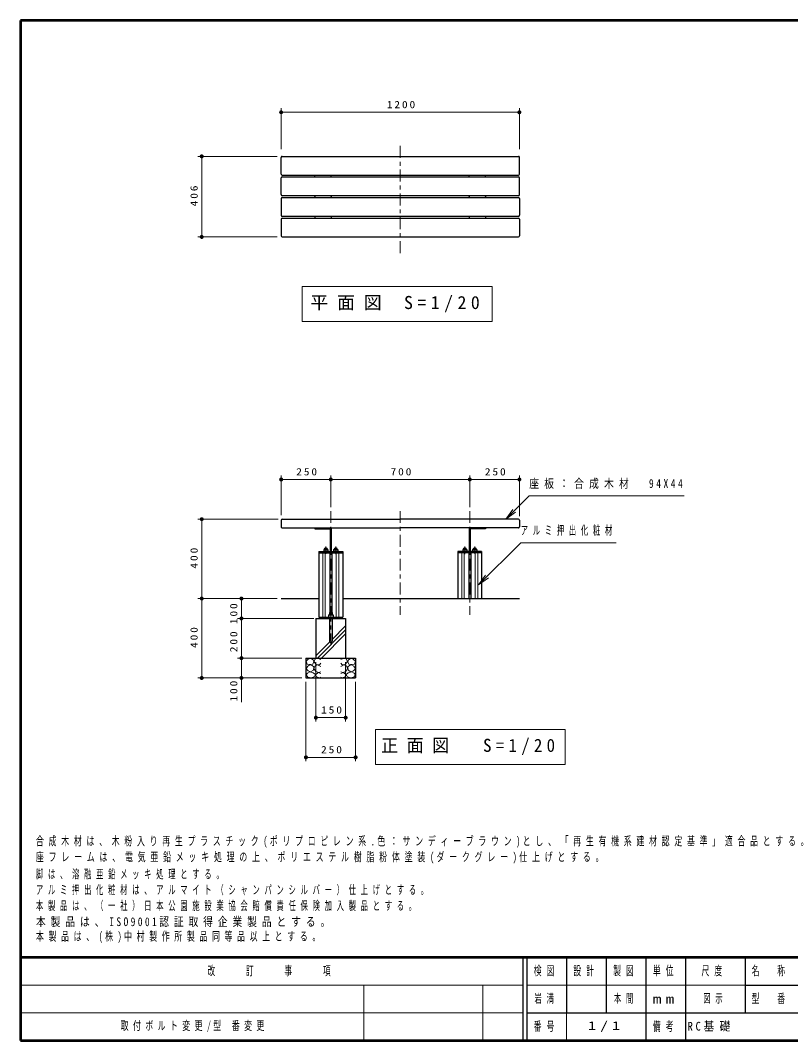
# Model space of a CAD drawing. Units: millimetres on the paper, scale 1:20. Extents: x -365 to 0, y 0 to 257.
# Drawn here: x -365 to -171, y 0 to 257 of the extents above; entities that cross this region are included whole.
import ezdxf

# ---------------------------------------------------------------- set-up
doc = ezdxf.new("R2010")
doc.units = ezdxf.units.MM
doc.linetypes.add('USER2', pattern=[6, 3, -1, 1, -1])
doc.layers.add('LY_1', color=7, linetype='Continuous', lineweight=13)
doc.layers.add('LY_3', color=7, linetype='Continuous', lineweight=13)
doc.styles.add('ＭＳ ゴシック', font='')
doc.styles.get('ＭＳ ゴシック').set_extended_font_data('MS Gothic')

# ---------------------------------------------------------------- blocks, each defined once
blk = doc.blocks.new('filled_dot')
at = {"color": 0, "linetype": 'Continuous', "lineweight": -2, "const_width": 1.25}
blk.add_lwpolyline([(-0.625, 0, 1), (0.625, 0, 1)], format="xyb", close=True, dxfattribs=at)

msp = doc.modelspace()

# ---------------------------------------------------------------- linework, layer by layer
at = {"layer": 'LY_1'}
for p, q in [((-299.336, 224.603), (-299.336, 234.853)), ((-239.336, 224.603), (-239.336, 234.853)), ((-299.336, 233.853), (-239.336, 233.853)), ((-300.336, 222.753), (-320.336, 222.753)), ((-319.336, 202.453), (-319.336, 222.753)), ((-300.336, 202.453), (-320.336, 202.453)), ((-293.999, 189.93), (-293.999, 181.13)), ((-246.199, 189.93), (-293.999, 189.93)), ((-246.199, 181.13), (-246.199, 189.93)), ((-293.999, 181.13), (-246.199, 181.13)), ((-299.336, 132.353), (-299.336, 142.353)), ((-299.336, 141.353), (-286.836, 141.353)), ((-286.836, 134.353), (-286.836, 142.353)), ((-286.836, 141.353), (-251.836, 141.353)), ((-251.836, 134.353), (-251.836, 142.353)), ((-251.836, 141.353), (-239.336, 141.353)), ((-239.336, 132.103), (-239.336, 142.353)), ((-242.751, 131.318), (-240.984, 133.792)), ((-300.086, 131.353), (-320.336, 131.353)), ((-319.336, 111.353), (-319.336, 131.353)), ((-242.751, 131.318), (-240.63, 133.439)), ((-240.276, 133.085), (-242.751, 131.318)), ((-288.836, 122.903), (-288.836, 106.653)), ((-288.221, 122.903), (-288.221, 106.653)), ((-285.451, 122.903), (-285.451, 106.653)), ((-284.836, 122.903), (-284.836, 106.653)), ((-253.836, 122.903), (-253.836, 111.353)), ((-253.221, 122.903), (-253.221, 111.353)), ((-250.451, 122.903), (-250.451, 111.353)), ((-249.836, 122.903), (-249.836, 111.353)), ((-249.617, 114.814), (-247.849, 117.289)), ((-249.617, 114.814), (-247.495, 116.935)), ((-247.142, 116.582), (-249.617, 114.814)), ((-300.336, 111.353), (-320.336, 111.353)), ((-319.336, 91.353), (-319.336, 111.353)), ((-309.336, 106.353), (-309.336, 111.353)), ((-291.586, 106.353), (-310.336, 106.353)), ((-291.086, 106.353), (-310.336, 106.353)), ((-309.336, 96.353), (-309.336, 106.353)), ((-290.191, 96.353), (-283.086, 103.458)), ((-286.519, 101.015), (-283.086, 104.448)), ((-290.586, 96.948), (-287.079, 100.455)), ((-289.201, 96.353), (-283.086, 102.468)), ((-294.086, 96.353), (-310.336, 96.353)), ((-309.336, 85.275), (-309.336, 96.353)), ((-290.586, 95.353), (-290.586, 80.353)), ((-283.086, 95.353), (-283.086, 80.353)), ((-294.086, 91.353), (-320.336, 91.353)), ((-293.086, 90.353), (-293.086, 70.353)), ((-280.586, 90.353), (-280.586, 70.353)), ((-283.086, 81.353), (-290.586, 81.353)), ((-275.607, 78.373), (-275.607, 69.573)), ((-227.807, 78.373), (-275.607, 78.373)), ((-227.807, 69.573), (-227.807, 78.373)), ((-280.586, 71.353), (-293.086, 71.353)), ((-275.607, 69.573), (-227.807, 69.573))]:
    msp.add_line(p, q, dxfattribs=at)
at = {"layer": 'LY_1', "linetype": 'USER2'}
for p, q in [((-269.336, 225.405), (-269.336, 198.296)), ((-286.836, 133.403), (-286.836, 107.278)), ((-269.336, 133.403), (-269.336, 107.278)), ((-251.836, 133.403), (-251.836, 107.278)), ((-288.086, 124.479), (-288.086, 122.64)), ((-285.586, 124.479), (-285.586, 122.501)), ((-253.086, 124.479), (-253.086, 122.501)), ((-250.586, 124.479), (-250.586, 122.64)), ((-286.836, 108.555), (-286.836, 99.836))]:
    msp.add_line(p, q, dxfattribs=at)
at = {"layer": 'LY_1', "color": 4, "lineweight": 25}
for p, q in [((-299.336, 218.303), (-299.336, 222.503)), ((-299.086, 222.753), (-239.586, 222.753)), ((-239.336, 218.303), (-239.336, 222.503)), ((-299.336, 213.103), (-299.336, 217.303)), ((-299.086, 218.053), (-239.586, 218.053)), ((-299.086, 217.553), (-239.586, 217.553)), ((-239.336, 213.103), (-239.336, 217.303)), ((-299.336, 212.103), (-299.336, 207.903)), ((-299.086, 212.853), (-239.586, 212.853)), ((-299.086, 212.353), (-239.586, 212.353)), ((-239.336, 212.103), (-239.336, 207.903)), ((-299.336, 206.903), (-299.336, 202.703)), ((-299.086, 207.653), (-239.586, 207.653)), ((-299.086, 207.153), (-239.586, 207.153)), ((-239.336, 206.903), (-239.336, 202.703)), ((-299.086, 202.453), (-239.586, 202.453))]:
    msp.add_line(p, q, dxfattribs=at)
at = {"layer": 'LY_1', "lineweight": 25}
for p, q in [((-290.836, 217.553), (-290.836, 218.053)), ((-286.724, 217.553), (-286.724, 218.053)), ((-251.949, 217.553), (-251.949, 218.053)), ((-247.836, 217.553), (-247.836, 218.053)), ((-290.836, 212.603), (-290.836, 212.853)), ((-290.836, 212.603), (-290.836, 212.353)), ((-286.724, 212.603), (-286.724, 212.853)), ((-286.724, 212.603), (-286.724, 212.353)), ((-251.949, 212.603), (-251.949, 212.853)), ((-251.949, 212.603), (-251.949, 212.353)), ((-247.836, 212.603), (-247.836, 212.853)), ((-247.836, 212.603), (-247.836, 212.353)), ((-290.836, 207.653), (-290.836, 207.153)), ((-286.724, 207.653), (-286.724, 207.153)), ((-251.949, 207.653), (-251.949, 207.153)), ((-247.836, 207.653), (-247.836, 207.153)), ((-299.336, 131.103), (-299.336, 129.403)), ((-299.086, 131.353), (-269.336, 131.353)), ((-239.586, 131.353), (-269.336, 131.353)), ((-239.336, 131.103), (-239.336, 129.403)), ((-299.086, 129.153), (-269.336, 129.153)), ((-290.836, 129.153), (-290.836, 128.928)), ((-290.836, 128.928), (-286.949, 128.928)), ((-286.949, 128.928), (-286.949, 123.203)), ((-286.724, 128.928), (-286.724, 123.203)), ((-239.586, 129.153), (-269.336, 129.153)), ((-251.949, 128.928), (-251.949, 123.203)), ((-247.836, 128.928), (-251.724, 128.928)), ((-251.724, 128.928), (-251.724, 123.203)), ((-247.836, 129.153), (-247.836, 128.928)), ((-288.611, 123.703), (-288.611, 123.203)), ((-288.611, 123.703), (-287.561, 123.703)), ((-287.561, 123.703), (-287.561, 123.203)), ((-286.111, 123.703), (-285.061, 123.703)), ((-286.111, 123.703), (-286.111, 123.203)), ((-285.061, 123.703), (-285.061, 123.203)), ((-252.561, 123.703), (-253.611, 123.703)), ((-253.611, 123.703), (-253.611, 123.203)), ((-252.561, 123.703), (-252.561, 123.203)), ((-251.111, 123.703), (-251.111, 123.203)), ((-250.061, 123.703), (-251.111, 123.703)), ((-250.061, 123.703), (-250.061, 123.203)), ((-289.836, 123.203), (-289.836, 106.653)), ((-289.836, 123.203), (-283.836, 123.203)), ((-289.836, 122.903), (-283.836, 122.903)), ((-288.611, 123.303), (-287.561, 123.303)), ((-287.086, 122.903), (-287.086, 107.218)), ((-286.586, 122.903), (-286.586, 107.218)), ((-286.111, 123.303), (-285.061, 123.303)), ((-283.836, 123.203), (-283.836, 106.653)), ((-254.836, 123.203), (-254.836, 111.353)), ((-248.836, 123.203), (-254.836, 123.203)), ((-248.836, 122.903), (-254.836, 122.903)), ((-252.561, 123.303), (-253.611, 123.303)), ((-252.086, 122.903), (-252.086, 111.353)), ((-251.586, 122.903), (-251.586, 111.353)), ((-250.061, 123.303), (-251.111, 123.303)), ((-248.836, 123.203), (-248.836, 111.353)), ((-299.336, 111.353), (-289.836, 111.353)), ((-283.836, 111.353), (-239.336, 111.353)), ((-290.586, 106.353), (-290.586, 96.353)), ((-290.586, 106.353), (-283.086, 106.353)), ((-289.836, 106.653), (-283.836, 106.653)), ((-288.711, 106.653), (-288.711, 106.353)), ((-287.441, 107.268), (-286.231, 107.268)), ((-287.441, 107.268), (-287.441, 106.653)), ((-287.154, 107.841), (-286.519, 107.841)), ((-287.154, 107.841), (-287.154, 107.268)), ((-287.154, 106.353), (-287.154, 100.659)), ((-286.519, 107.841), (-286.519, 107.268)), ((-286.519, 106.353), (-286.519, 100.659)), ((-286.231, 107.268), (-286.231, 106.674)), ((-284.961, 106.653), (-284.961, 106.353)), ((-283.086, 106.353), (-283.086, 96.353)), ((-293.086, 96.353), (-293.086, 91.353)), ((-293.086, 96.353), (-280.586, 96.353)), ((-280.586, 96.353), (-280.586, 91.353)), ((-293.086, 91.353), (-280.586, 91.353))]:
    msp.add_line(p, q, dxfattribs=at)
at = {"layer": 'LY_1'}
for points in [[(-242.751, 131.318), (-236.864, 137.205), (-197.85, 137.205)], [(-249.617, 114.814), (-239.01, 125.421), (-214.99, 125.421)], [(-289.365, 96.038), (-290.221, 96.355), (-290.76, 96.086), (-291.076, 95.484), (-290.49, 94.723), (-289.714, 94.66), (-289.365, 95.056)], [(-284.307, 96.038), (-283.451, 96.355), (-282.913, 96.086), (-282.596, 95.484), (-283.182, 94.723), (-283.958, 94.66), (-284.307, 95.056)], [(-289.381, 94.232), (-290.142, 94.628), (-290.775, 94.375), (-291.076, 93.725), (-290.633, 92.949), (-289.872, 92.711), (-289.381, 92.917)], [(-289.365, 92.505), (-290.031, 92.711), (-290.68, 92.157), (-290.506, 91.761), (-289.777, 91.396), (-289.365, 91.555)], [(-284.307, 92.505), (-283.641, 92.711), (-282.992, 92.157), (-283.166, 91.761), (-283.895, 91.396), (-284.307, 91.555)], [(-284.291, 94.232), (-283.53, 94.628), (-282.897, 94.375), (-282.596, 93.725), (-283.039, 92.949), (-283.8, 92.711), (-284.291, 92.917)]]:
    msp.add_lwpolyline(points, dxfattribs=at)
for points in [[(-291.964, 96.323), (-292.597, 96.022), (-293.073, 95.547), (-292.772, 94.85), (-292.043, 94.707), (-291.346, 94.866), (-291.092, 95.452), (-291.282, 95.959)], [(-281.708, 96.323), (-281.075, 96.022), (-280.6, 95.547), (-280.901, 94.85), (-281.629, 94.707), (-282.326, 94.866), (-282.58, 95.452), (-282.39, 95.959)], [(-292.09, 94.676), (-292.629, 94.327), (-293.073, 93.646), (-292.566, 93.186), (-291.9, 92.87), (-291.203, 93.313), (-291.124, 94.153), (-291.532, 94.515)], [(-292.131, 92.879), (-292.7, 92.56), (-293.038, 92.137), (-292.634, 91.571), (-291.692, 91.368), (-290.976, 91.687), (-290.703, 92.192), (-291.242, 92.648)], [(-281.541, 92.879), (-280.972, 92.56), (-280.634, 92.137), (-281.038, 91.571), (-281.98, 91.368), (-282.696, 91.687), (-282.969, 92.192), (-282.43, 92.648)], [(-281.582, 94.676), (-281.043, 94.327), (-280.6, 93.646), (-281.106, 93.186), (-281.772, 92.87), (-282.469, 93.313), (-282.548, 94.153), (-282.14, 94.515)]]:
    msp.add_lwpolyline(points, close=True, dxfattribs=at)
at = {"layer": 'LY_1', "color": 4, "lineweight": 25}
for centre, start, end in [((-299.086, 222.503), 90, 180), ((-239.586, 222.503), 0, 90), ((-299.086, 218.303), 180, 270), ((-299.086, 217.303), 90, 180), ((-239.586, 218.303), 270, 0), ((-239.586, 217.303), 0, 90), ((-299.086, 213.103), 180, 270), ((-299.086, 212.103), 90, 180), ((-239.586, 213.103), 270, 0), ((-239.586, 212.103), 0, 90), ((-299.086, 207.903), 180, 270), ((-299.086, 206.903), 90, 180), ((-239.586, 207.903), 270, 0), ((-239.586, 206.903), 0, 90), ((-299.086, 202.703), 180, 270), ((-239.586, 202.703), 270, 0)]:
    msp.add_arc(centre, 0.25, start, end, dxfattribs=at)
at = {"layer": 'LY_1', "lineweight": 25}
for centre, radius, start, end in [((-299.086, 131.103), 0.25, 90, 180), ((-239.586, 131.103), 0.25, 0, 89.99998), ((-299.086, 129.403), 0.25, 179.99999, 270), ((-286.949, 128.928), 0.225, 0, 90), ((-251.724, 128.928), 0.225, 90, 180), ((-239.586, 129.403), 0.25, 270, 0.00001), ((-288.086, 123.703), 0.425, 0, 180), ((-285.586, 123.703), 0.425, 0, 180), ((-253.086, 123.703), 0.425, 360, 180), ((-250.586, 123.703), 0.425, 360, 180), ((-286.836, 100.659), 0.318, 179.99996, 0.00001)]:
    msp.add_arc(centre, radius, start, end, dxfattribs=at)
at = {"layer": 'LY_3', "lineweight": 50}
for p, q in [((-365, 257), (-365, 0)), ((0, 257), (-365, 257)), ((-365, 21), (0, 21)), ((-365, 0), (0, 0))]:
    msp.add_line(p, q, dxfattribs=at)
at = {"layer": 'LY_3', "color": 211, "lineweight": 25}
for p, q in [((-238.5, 21), (-238.5, 0)), ((-237.5, 21), (-237.5, 0)), ((-227.5, 21), (-227.5, 7)), ((-217.5, 21), (-217.5, 7)), ((-207.5, 21), (-207.5, 0)), ((-197.5, 21), (-197.5, 7)), ((-182.5, 21), (-182.5, 7)), ((-182.5, 14), (-70, 14)), ((-237.5, 7), (0, 7))]:
    msp.add_line(p, q, dxfattribs=at)
at = {"layer": 'LY_3'}
for p, q in [((-365, 14), (-238.5, 14)), ((-278.5, 14), (-278.5, 0)), ((-248.5, 14), (-248.5, 0)), ((-237.5, 14), (-182.5, 14)), ((-365, 7), (-238.5, 7)), ((-227.5, 7), (-227.5, 0))]:
    msp.add_line(p, q, dxfattribs=at)
at = {"layer": 'LY_3', "lineweight": 25}
msp.add_line((-197.5, 7), (-197.5, 0), dxfattribs=at)

# ---------------------------------------------------------------- block references
at = {"layer": 'LY_1', "xscale": 0.4, "yscale": 0.4}
for p in [(-299.336, 233.853), (-299.336, 141.353), (-290.586, 81.353), (-293.086, 71.353)]:
    msp.add_blockref('filled_dot', p, dxfattribs=at)
for p, rotation in [((-239.336, 233.853), 180), ((-319.336, 222.753), 270), ((-319.336, 202.453), 90), ((-286.836, 141.353), 180), ((-251.836, 141.353), 180), ((-239.336, 141.353), 180), ((-319.336, 131.353), 270), ((-319.336, 111.353), 270), ((-309.336, 111.353), 270), ((-309.336, 106.353), 270), ((-309.336, 106.353), 90), ((-309.336, 96.353), 270), ((-309.336, 96.353), 90), ((-319.336, 91.353), 90), ((-309.336, 91.353), 90), ((-283.086, 81.353), 180), ((-280.586, 71.353), 180)]:
    msp.add_blockref('filled_dot', p, dxfattribs=dict(at, rotation=rotation))

# ---------------------------------------------------------------- texts
at = {"layer": 'LY_1', "style": 'ＭＳ ゴシック'}
for s, insert, char_height, attachment_point in [('\\T1.33;\\W1.15;1200', (-268.915, 234.853), 1.833, 8), ('\\T1.5;平面図\\~S=1/20', (-270.099, 185.53), 3.299, 5), ('\\T1.33;\\W1.15;250', (-292.671, 142.353), 1.833, 8), ('\\T1.33;\\W1.15;700', (-268.919, 142.353), 1.833, 8), ('\\T1.33;\\W1.15;250', (-245.171, 142.353), 1.833, 8), ('\\T1.53;\\W0.8;座板：合成木材\u300094X44', (-236.85, 140.205), 2.199, 4), ('\\T1.64;\\W0.6;アルミ押出化粧材', (-238.99, 128.421), 2.199, 4), ('\\T1.33;\\W1.15;150', (-286.415, 82.353), 1.833, 8), ('\\T1.5;\\W0.95;正面図\u3000S=1/20', (-251.707, 73.973), 3.299, 5), ('\\T1.33;\\W1.15;250', (-286.421, 72.353), 1.833, 8), ('\\T1.59;\\W0.65;合成木材は、木粉入り再生プラスチック(ポリプロピレン系.色：サンディーブラウン)とし、「再生有機系建材認定基準」適合品とする。', (-361.092, 48.589), 2.199, 7), ('\\T1.6;\\W0.65;座フレームは、電気亜鉛メッキ処理の上、ポリエステル樹脂粉体塗装(ダークグレー)仕上げとする。', (-361.092, 44.589), 2.199, 7), ('\\T1.64;\\W0.6;脚は、溶融亜鉛メッキ処理とする。', (-361.092, 40.589), 2.199, 7), ('\\T1.64;\\W0.6;アルミ押出化粧材は、アルマイト（シャンパンシルバー）仕上げとする。', (-361.092, 36.589), 2.199, 7), ('\\T1.64;\\W0.6;本製品は、（一社）日本公園施設業協会賠償責任保険加入製品とする。', (-361.092, 32.589), 2.199, 7), ('\\T1.5;\\W0.8;本製品は、ISO9001認証取得企業製品とする。', (-361.092, 28.589), 2.199, 7), ('\\T1.58;\\W0.65;本製品は、(株)中村製作所製品同等品以上とする。', (-361.092, 24.589), 2.199, 7), ('\\T1.64;\\W0.6;岩満', (-232.5, 10.5), 2.199, 5), ('\\T1.64;\\W0.6;本間', (-212.5, 10.5), 2.199, 5), ('\\T1.64;\\W0.6;図示', (-190, 10.5), 2.199, 5), ('\\T1.55;\\W0.65;取付ボルト変更/型\\~番変更', (-339.75, 3.5), 2.199, 4), ('\\T1.5;\\W1.35;1/1', (-217.5, 3.5), 2.199, 5), ('\\T1.5;\\W0.9;RC基礎', (-197, 3.5), 2.199, 4)]:
    msp.add_mtext(s, dxfattribs=dict(at, insert=insert, char_height=char_height, attachment_point=attachment_point))
at = {"layer": 'LY_1', "char_height": 1.833, "attachment_point": 8, "rotation": 90, "style": 'ＭＳ ゴシック'}
for s, insert in [('\\T1.33;\\W1.15;406', (-320.336, 213.018)), ('\\T1.33;\\W1.15;400', (-320.336, 121.77)), ('\\T1.33;\\W1.15;100', (-310.336, 107.779)), ('\\T1.33;\\W1.15;400', (-320.336, 101.77)), ('\\T1.33;\\W1.15;200', (-310.336, 100.699)), ('\\T1.33;\\W1.15;100', (-310.336, 88.275))]:
    msp.add_mtext(s, dxfattribs=dict(at, insert=insert))
at = {"layer": 'LY_3', "color": 4, "char_height": 2.346, "attachment_point": 5, "style": 'ＭＳ ゴシック'}
for s, insert in [('\\T1.64;\\W0.6;改\u3000\u3000訂\u3000\u3000事\u3000\u3000項', (-301.75, 17.5)), ('\\T1.64;\\W0.6;検図', (-232.5, 17.5)), ('\\T1.64;\\W0.6;設計', (-222.5, 17.5)), ('\\T1.64;\\W0.6;製図', (-212.5, 17.5)), ('\\T1.64;\\W0.6;単位', (-202.5, 17.5)), ('\\T1.64;\\W0.6;尺度', (-190.25, 17.5)), ('\\T1.64;\\W0.6;名\u3000称', (-176, 17.5)), ('\\T1.5;\\W1.35;mm', (-202.5, 10.5)), ('\\T1.64;\\W0.6;型\u3000番', (-176, 10.5)), ('\\T1.64;\\W0.6;備考', (-202.5, 3.5)), ('\\T1.64;\\W0.6;番号', (-232.5, 3.5))]:
    msp.add_mtext(s, dxfattribs=dict(at, insert=insert))

doc.saveas('drawing.dxf')
